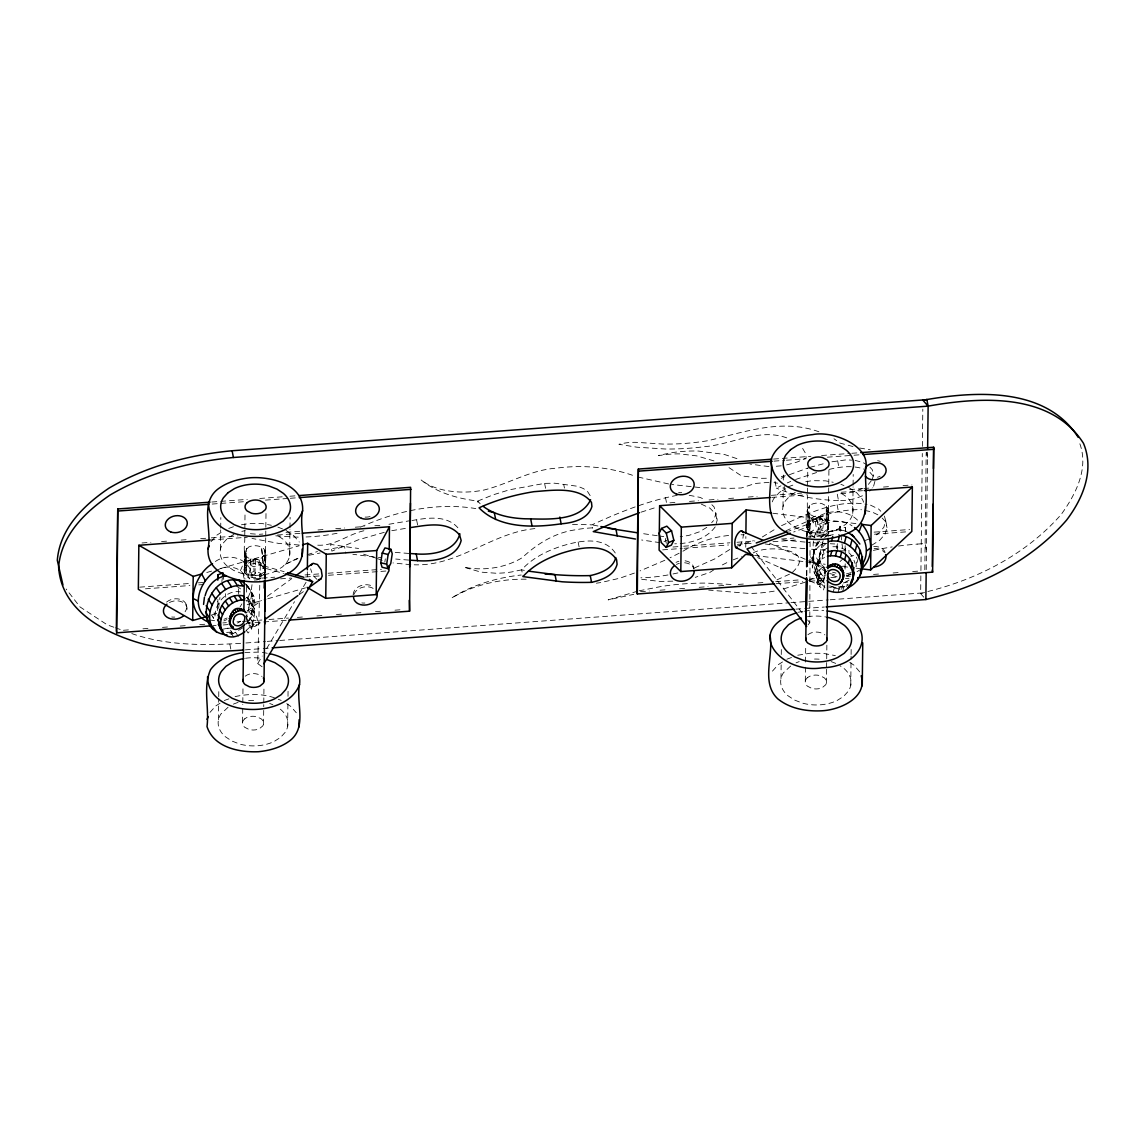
<?xml version="1.0" encoding="UTF-8"?>
<svg xmlns="http://www.w3.org/2000/svg" width="1146" height="1146" viewBox="0 0 1146 1146"><rect width="100%" height="100%" fill="white"/><g stroke="black" fill="none" stroke-linecap="round" stroke-linejoin="round"><path stroke-width="0.75" stroke-dasharray="5 3.75" d="M828.357 527.561L827.527 528.85L827.741 507.477L827.613 529.323L824.146 531.658A10.543 6.79 0.7 0 1 813.56 532.446L809.119 530.684L809.391 514.153A10.916 7.034 0.7 0 1 807.314 508.996C811.167 550.753 800.008 510.758 811.425 504.426A10.543 6.79 0.7 0 1 821.997 503.653L826.366 505.887L828.458 509.239L828.3 529.237L826.252 533.707L822.527 536.7M265.242 579.461L265.342 570.608C265.328 576.424 259.268 580.778 253.71 580.005A6.718 4.326 0.7 0 0 258.724 579.088L260.844 577.326A6.718 4.326 0.7 0 0 260.013 573.072L255.673 571.381C256.418 577.24 246.963 575.048 250.272 569.548M265.328 571.84L264.583 573.587C268.823 564.906 258.795 556.684 250.387 559.191L250.358 564.09M806.87 575.235L806.899 568.158M807.028 536.342L807.113 526.874M808.045 624.871L809.764 622.765L810.15 523.421L788.634 531.185M244.743 537.503C245.301 544.479 240.918 556.784 250.96 558.904A10.457 6.733 0.7 0 0 261.446 558.131L265.528 553.618L265.714 537.803M265.227 578.859L265.414 568.674C264.482 561.411 269.596 548.476 259.139 546.27A10.457 6.733 0.7 0 0 248.653 547.043L244.571 551.57L244.284 571.396L246.218 575.865L249.857 578.916M771.745 497.407L807.343 494.771L807.285 529.538L807.056 527.045M828.458 509.239L827.713 512.806L824.332 515.614A10.543 6.79 0.7 0 1 813.76 516.402L809.391 514.153L809.119 530.684L807.672 528.822M244.571 551.57L245.086 571.023L244.27 569.72L245.301 549.836L244.284 567.9L245.058 573.358M264.196 574.877L265.342 569.548L265.543 551.813M806.526 575.707L806.598 568.559M806.97 536.428L807.772 525.412C812.629 519.21 825.722 519.639 828.243 527.633M845.161 567.313L845.204 563.875M845.304 553.532L845.404 544.923M845.547 531.142L845.576 527.704L839.961 526.272L838.686 534.895M217.325 610.56L217.439 601.65M218.471 719.76L218.714 698.444M218.743 696.653L218.814 689.548M220.462 549.206L220.691 529.882M220.705 528.12L220.834 517.577M242.58 722.109L242.794 704.346M242.809 702.57L242.995 686.583M244.256 578.644C238.898 564.777 256.948 558.818 264.683 568.072L283.535 573.43M244.757 535.755L244.829 530.483M244.843 528.721L245.029 512.907M264.798 555.337L264.611 571.252L265.342 569.548M263.537 724.157L263.766 704.618M263.781 702.842L263.967 686.855M265.729 536.042L266.001 513.207M287.646 726.521L287.918 703.429M288.004 696.324L288.076 689.219M289.637 555.968L289.952 529.61M289.967 527.862L290.096 517.319M307.286 576.81L307.343 571.525M745.745 547.229L745.86 536.557M780.985 678.59L781.185 661.4M781.271 654.524L781.328 649.352M783.005 506.618L783.234 487.122M783.305 480.031L783.391 472.954M805.309 680.968L805.509 663.778M805.523 662.059L805.724 644.854M807.5 493.052L807.572 487.738M807.586 485.961L807.787 468.241M826.424 683.045L826.595 669.278M826.61 667.559L826.868 645.198M828.143 536.586L828.229 529.452M828.916 470.304L828.257 527.103C826.753 514.124 811.182 511.689 816.769 528.951L822.885 530.67A6.776 4.369 0.7 0 1 823.716 534.967L821.625 536.715A6.561 4.226 0.7 0 1 820.121 537.259M850.747 685.423L851.091 656.185M851.106 654.466L851.163 649.295M852.753 513.437L853.068 486.864M853.097 485.087L853.211 474.458M923.776 597.181L920.653 593.642L920.897 572.355M920.926 570.579L922.301 453.472M922.372 446.367L922.817 409.108M924.822 569.748L926.197 452.541M926.212 569.619L927.587 452.183M246.39 584.36C255.071 595.089 255.229 611.377 247.321 622.579L251.59 628.982L248.109 633.007L246.404 630.443M244.27 569.72L245.273 555.108L244.972 571.482L246.447 572.599L246.634 556.684L246.361 573.072L250.773 574.819A10.457 6.733 0.7 0 0 261.259 574.046L264.712 571.725L264.841 550.066C263.422 557.973 266.774 566.726 264.683 573.215C260.228 579.16 249.556 578.974 245 573.158M250.401 559.248L250.243 574.447M845.06 550.725L845.175 545.41M845.504 531.243L845.576 527.704M262.09 666.757L257.721 663.606L259.884 580.793M259.927 579.031L260.328 564.921L284.136 571.668M264.368 579.145L264.74 566.396L263.279 564.405L261.532 547.201L263.365 564.806C258.523 560.179 248.883 560.38 245.015 566.153L246.691 548.289L244.284 567.9C244.671 563.474 250.301 558.045 254.269 559.864L250.086 561.898A5.372 3.467 0.7 0 0 250.745 565.307L252.894 566.41A5.2 3.352 0.7 0 0 258.108 566.024L259.77 564.634A5.372 3.467 0.7 0 0 259.111 561.239L255.644 559.878L254.813 574.504M807.056 525.985C812.199 510.042 827.469 514.396 822.011 531.4L816.983 532.131L815.093 529.223L811.497 531.515A6.776 4.369 0.7 0 0 812.328 535.812L815.05 537.202M807.099 527.418L808.976 533.506L814.477 537.288M819.003 535.325C824.647 535.211 831.165 529.71 827.555 523.521M247.02 614.657L246.404 621.676M214.975 616.004C214.947 603.111 226.836 589.588 240.345 591.88M238.669 593.757L238.397 584.546M252.249 615.345C243.726 608.999 254.57 598.169 250.329 591.236C258.838 600.748 254.154 615.574 246.476 624.097M250.358 625.401L251.647 627.335L254.211 624.369L249.943 617.966C252.937 611.291 253.008 602.08 246.576 597.381C257.105 605.99 257.592 622.35 245.989 630.458M218.614 608.139L219.917 597.51M221.866 581.552L222.31 578.014M246.49 592.11L246.805 583.615M252.02 584.718L251.346 589.818L246.476 601.263M806.383 536.443C808.016 511.001 843.327 503.853 858.927 521.602M813.488 541.012C811.697 551.183 816.969 561.712 825.02 567.814M836.666 548.69L837.425 543.519M384.827 562.084L385.314 558.861M818.172 541.385C809.663 554.335 812.199 573.587 824.647 583.156M813.488 554.592L813.947 560.924L812.371 567.17L814.491 573.358L818.115 578.959L823.014 583.629L824.59 577.398M819.662 541.041C814.663 548.246 811.21 558.116 812.371 567.17M813.947 560.924L816.067 567.112L814.491 573.358M816.067 567.112L819.705 572.728L818.115 578.959M824.948 587.354L817.571 580.32L815.608 570.851L822.728 542.101M815.608 570.851L817.771 561.454L823.115 554.163L821.883 558.99L816.539 566.267M823.115 540.611L822.183 545.195L824.146 554.664M825.278 571.668L824.891 576.137L825.22 571.467M264.654 568.416L262.907 568.287L263.308 566.496M251.59 628.982L252.937 623.653L247.321 622.579L254.211 624.369L252.937 623.653L251.647 627.335M813.13 554.807L814.706 548.533L817.542 543.19M811.912 560.852L813.431 554.922M815.952 549.464L820.192 545.181L820.951 542.216M818.674 562.228L819.92 557.414M815.966 575.636L817.198 570.823L816.854 566.038M817.198 570.823L818.803 575.507L817.026 582.412L819.762 585.004L820.292 582.913M821.553 579.747L817.026 582.412L821.553 579.747L825.249 583.285L823.487 590.19L819.777 586.652L821.553 579.747L818.803 575.507M824.733 573.745L825.75 569.376M833.228 592.11L834.474 587.296L843.986 586.451L848.04 584.245M838.127 592.31L839.359 587.497M841.637 589.202L842.768 584.761M842.754 591.279L843.986 586.451M858.354 557.601L856.062 566.525L856.635 557.171M872.235 479.63L873.596 474.63L872.35 469.817L869.542 466.666M874.914 481.377L873.553 486.362L869.699 491.133M884.397 516.072L885.715 520.785L883.81 527.332L878.423 533.506L874.269 536.099M885.715 520.785L887.018 527.518L885.113 534.079L879.741 540.253L871.418 545.439M711.867 504.713L714.058 506.919L715.906 513.379L713.915 520.126L711.652 522.662M716.221 523.493L717.224 520.126L715.906 513.379M247.908 612.48L249.413 604.415L246.848 596.278L252.392 604.615M253.868 559.234L253.954 571.353L248.725 573.902A6.718 4.326 0.7 0 0 249.556 578.157L250.759 578.959M807.071 525.599L809.448 505.687L807.758 523.708C811.655 517.892 821.381 517.677 826.266 522.332L826.366 505.887L826.18 521.946L827.656 523.937M772.261 501.862L773.478 498.997L779.423 492.393L785.239 488.683M807.772 525.412L807.042 527.16L808.202 527.16M240.416 570.694L244.241 561.669M813.975 537.675C818.373 521.731 839.287 516.688 852.051 525.871M257.721 663.606L262.205 656.056M266.689 648.507L294.493 601.693M298.977 594.129L306.627 581.337M240.03 606.95L241.878 603.899M820.063 516.173L819.719 524.667L822.011 531.4M246.82 620.072L250.602 625.358L254.971 626.576C260.83 622.092 255.357 609.772 248.252 610.259M739.714 546.327L742.622 540.511L743.468 534.065M868.396 484.386L871.275 480.819M810.15 523.421L807.042 527.16L793.691 532.002M715.219 526.874C706.065 539.336 689.548 543.734 674.75 543.806M817.556 532.131L818.502 527.504L817.012 519.969L815.751 517.577L812.872 519.41A5.415 3.495 0.7 0 0 813.531 522.848L815.708 523.966A5.243 3.381 0.7 0 0 820.951 523.579L822.642 522.175A5.415 3.495 0.7 0 0 821.968 518.737L816.683 516.731M211.022 541.643L216.909 535.11L222.682 531.429M210.005 712.354L215.792 705.936L220.032 703.229M772.447 671.126L778.277 664.651L785.411 660.11M821.281 537.56C827.369 530.254 838.328 527.762 847.037 531.586M825.249 536.572C830.191 529.996 839.56 528.507 846.851 531.701M825.793 543.748C816.124 551.025 818.645 566.382 827.928 572.857M840.018 561.569L843.27 558.517M792.33 572.413C818.158 548.562 766.903 544.379 753.18 552.974M237.623 623.08L240.517 621.275M242.823 627.807L232.896 633.738L228.469 634.626M247.121 610.961L261.532 600.518M267.29 596.35L291.786 578.615M256.102 625.859L261.861 621.691M299.321 594.559L305.08 590.391M713.886 569.791L709.976 572.37L695.25 577.369M762.334 536.973L775.799 528.75M233.927 534.28L227.452 538.405L222.868 543.49A35.727 23.006 0.7 0 0 227.266 566.124L233.669 570.393L241.548 573.458A34.538 22.247 0.7 0 0 276.172 570.909L282.647 566.783L287.245 561.683A35.727 23.006 0.7 0 0 282.847 539.064L277.719 535.64M245.201 676.197L247.164 674.951A10.457 6.733 0.7 0 1 257.649 674.177L261.976 676.398M228.054 707.297L220.863 714.044A35.727 23.006 0.7 0 0 225.261 736.663L231.678 740.946L239.543 744.012A34.538 22.247 0.7 0 0 274.181 741.448L280.655 737.322L285.254 732.237A35.727 23.006 0.7 0 0 280.842 709.603L278.277 707.899M795.267 492.393L790.052 495.717L785.411 500.859A36.013 23.207 0.7 0 0 789.852 523.665L796.327 527.991L804.263 531.071A34.824 22.433 0.7 0 0 839.187 528.492L845.705 524.338L850.346 519.195A36.013 23.207 0.7 0 0 845.906 496.376L840.734 492.923M807.944 634.683L809.921 633.423A10.543 6.79 0.7 0 1 820.493 632.635L824.862 634.884M790.654 666.041L783.406 672.831A36.013 23.207 0.7 0 0 787.846 695.651L794.307 699.962L802.243 703.057A34.824 22.433 0.7 0 0 837.167 700.478L843.7 696.31L848.327 691.181A36.013 23.207 0.7 0 0 843.886 668.362L840.018 665.769M857.05 571.682L861.119 569.132M828.644 570.164L806.397 581.681M706.824 527.346L699.59 531.758L688.732 535.454L680.208 536.686M789.465 574.189L772.948 581.681M729.787 549.493L714.989 558.79L693.76 568.258M824.461 537.431L827.14 535.97M820.192 545.181L828.615 541.557M828.243 547.788C816.94 551.785 814.978 567.227 822.613 575.579M821.883 558.99L824.59 557.5M846.65 576.037L850.719 573.817M845.06 582.283L849.114 580.077M846.249 586.394L848.627 585.09M682.93 551.212C695.837 543.462 710.062 537.832 725.074 535.913A88.529 67.113 -11 0 1 731.477 535.182M781.543 525.656C808.088 513.551 837.167 498.897 867.049 504.426M679.134 553.217L670.095 557.758M775.025 481.377L776.343 488.11L780.956 485.818M722.352 564.921L726.865 562.657M785.769 530.885C809.563 520.069 834.789 508.709 861.434 509.726M781.228 478.326L784.38 476.865M664.823 560.279L640.098 570.88M297.516 558.331L284.165 564.82L297.946 558.56M787.316 482.896L790.74 481.435M215.391 561.511C229.401 551.47 252.349 559.62 252.106 578.157M216.666 570.565C226.435 564.09 242.479 566.482 245.831 578.959M223.943 619.313L227.109 617.966M223.842 620.903L226.922 619.585M664.021 541.585L666.657 540.454M733.182 559.864L741.433 556.655M736.019 546.527L753.352 540.697M862.394 488.497L854.744 491.62L846.106 493.482L837.225 493.926L838.528 500.673L847.424 500.229L856.048 498.367L863.697 495.244M789.436 474.688L808.575 467.783M238.282 636.359L235.302 631.89L229.544 633.208M805.122 582.211L780.813 589.789M634.411 573.072L619.857 578.186L601.163 582.483A115.159 87.311 -11 0 1 596.335 583.185M795.568 479.486L816.611 472.524M228.742 528.435L233.498 526.716M788.147 486.835L796.141 483.927M224.272 700.521L228.914 698.845M786.844 659.208L791.514 657.503M360.517 527.146C396.444 511.001 436.454 502.134 475.819 508.58M864.141 540.812L868.625 539.222M363.884 530.77C347.567 534.408 333.815 546.785 316.554 545.095M641.101 512.162L657.045 507.062M307.243 554.664L317.485 551.555M920.653 593.642L924.55 592.482M927.859 591.494C978.326 578.873 1026.673 553.876 1061.268 514.382C1075.979 493.955 1089.316 467.869 1079.389 442.528M850.633 556.225L853.598 555.352M809.907 467.353L826.338 462.998M206.796 572.499L211.91 571.023M220.419 568.559L299.106 545.797M211.351 615.087L216.465 613.611M247.207 604.73L266.044 599.272M267.763 598.771L305.452 587.869M677.286 495.316C647.605 500.816 619.27 512.262 591.938 524.854L581.266 524.524A191.869 145.456 -11 0 0 570.464 524.682M846.393 573.917L851.249 572.556M846.464 575.607L851.192 574.275M637.634 591.193L608.182 599.874L633.738 594.344M308.775 555.309L320.135 552.988M786.643 464.918L796.943 462.11L806.154 458.128L805.609 453.444L801.756 446.983M384.254 532.331L358.139 539.881L331.896 551.126L330.592 544.379L344.516 546.527A738.053 559.549 -11 0 0 358.598 548.461M828.673 535.626L833.257 534.595M839.817 566.453L847.782 565.966M843.241 582.97L847.839 581.939M844.889 586.709L834.746 587.554L829.475 585.978M324.089 549.937L344.516 546.527L345.834 553.274M829.045 469.43C840.476 466.68 852.681 465.061 864.012 469.129M639.167 590.792L661.371 586.451A219.588 166.485 -11 0 1 706.624 583.099L731.836 584.517M672.974 573.974L677.916 572.914M615.273 553.002C603.512 535.268 578.057 540.955 560.781 546.356C546.27 551.169 531.973 558.303 521.645 569.849L511.574 571.969A79.805 60.509 -11 0 1 496.06 573.229L481.091 572.14L463.844 567.184C483.555 571.066 504.985 568.144 522.275 557.658C537.116 543.72 554.979 532.704 575.55 529.781A93.442 70.837 -11 0 1 595.304 527.776M781.3 476.564L785.325 475.733M388.952 524.266L408.878 520.886M391.789 530.698L408.649 527.862M873.395 550.381L879.612 549.106A243.883 184.907 -11 0 1 892.19 546.929M223.126 629.154L229.042 627.965L232.896 633.738M232.724 628.022L224.043 628.538M226.621 632.406L235.302 631.89M831.939 461.781L846.507 459.804L851.664 460.162M534.895 528.607C492.006 532.632 458.114 566.511 414.193 564.792M411.973 520.528C427.329 517.806 446.954 514.697 458.271 528.206L459.059 530.985M337.053 533.32L328.931 534.752A155.039 117.537 -11 0 1 304.206 537.03M667.989 574.963L661.256 576.08A138.566 105.045 -11 0 1 640.886 577.799M241.434 524.782L249.398 523.493L262.563 523.636L271.358 525.283M805.753 481.721L812.17 480.675L825.464 480.833L833.214 482.28M244.9 652.432L260.844 652.088L267.706 653.363M235.088 696.596C248.797 693.631 263.609 693.416 276.788 698.688M798.246 612.236L802.945 611.477M804.506 611.219L810.766 610.202L823.716 610.36M797.745 655.24L810.265 653.206L823.215 653.349L835.334 655.612M774.195 591.135L769.167 591.938A116.233 88.127 -11 0 1 748.868 593.427L708.658 590.075M590.147 495.616L587.74 491.82L583.586 488.654L577.928 486.319L554.592 483.197L544.608 483.383L509.612 489.757L493.124 494.843L477.724 501.074C457.612 498.553 436.998 492.909 421.04 479.873C431.97 488.54 446.238 491.362 459.875 492.021A81.653 61.898 -11 0 0 484.113 490.001C508.495 483.97 530.512 469.917 556.125 468.198C582.856 464.588 610.403 467.009 635.744 476.435M262.907 568.287L264.683 568.072L260.328 564.921M781.243 465.835L773.049 466.522M773.564 459.073L810.924 456.323M821.596 455.521L850.06 453.415M851.836 453.286L858.956 452.77M211.824 502.02L218.929 501.49M220.691 501.361L247.321 499.384M259.741 498.467L282.818 496.762M289.924 496.232L297.015 495.717M773.965 461.136L784.638 460.348M786.414 460.219L805.982 458.772M827.326 457.182L852.237 455.349M854.014 455.22L861.133 454.69M212.225 504.054L244.17 501.69M265.471 500.114L288.548 498.41M290.31 498.281L295.639 497.88M669.909 502.85L677.028 502.32M689.477 501.404L698.387 500.745M709.059 499.957L717.955 499.298M728.641 498.51L735.761 497.98M748.209 497.063L757.119 496.404M771.358 495.344L801.613 493.109M849.659 489.557L862.121 488.64M863.898 488.497L872.794 487.838M883.48 487.05L890.6 486.52M903.048 485.603L911.958 484.944M142.004 542.975L150.9 542.316M161.557 541.528L168.677 541.012M181.111 540.081L188.216 539.565M200.665 538.649L209.546 537.99M211.322 537.846L237.996 535.884M259.325 534.308L262.878 534.036M285.984 532.331L300.209 531.286M317.972 529.968L323.315 529.567M335.749 528.65L344.645 527.991M355.303 527.203L364.184 526.544M374.857 525.756L381.962 525.24M841.164 492.264L862.523 490.689M209.947 540.024L247.278 537.259M277.49 535.024L300.596 533.32M672.946 547.014L681.841 546.356M683.618 546.227L729.902 542.803M737.021 542.273L754.813 540.955M781.515 538.992L793.963 538.061M808.202 537.016L831.337 535.297M874.054 532.145L909.652 529.509M139.712 587.167L191.267 583.357M198.373 582.841L205.478 582.311M253.467 578.759L274.796 577.183M305.022 574.948L319.233 573.902M328.128 573.244L381.446 569.29M662.66 549.865L682.242 548.418M684.019 548.289L728.512 544.995M737.408 544.336L753.438 543.147M773.006 541.7L797.931 539.866M874.455 534.194L908.277 531.701M145.442 588.815L189.878 585.534M198.774 584.875L204.103 584.474M280.526 578.83L291.199 578.042M305.409 576.982L319.634 575.937M328.53 575.278L387.176 570.937M640.471 591.665L649.367 591.007M660.039 590.204L667.158 589.689M679.607 588.758L686.726 588.242M699.175 587.311L708.07 586.666M718.743 585.864L725.862 585.348M738.325 584.417L745.43 583.901M757.893 582.97L763.222 582.583M775.684 581.652L800.581 579.819M809.477 579.16L829.045 577.713M830.836 577.584L837.941 577.054M846.837 576.395L850.404 576.137M873.524 574.418L880.644 573.902M893.092 572.971L900.212 572.456M912.66 571.525L918.003 571.138M123.424 630.271L130.529 629.741M142.949 628.825L148.278 628.423M162.474 627.378L169.579 626.848M180.223 626.06L187.328 625.544M199.748 624.627L206.853 624.097M222.825 622.923L226.378 622.65M237.021 621.863L240.574 621.605M242.35 621.476L261.875 620.029M268.966 619.499L288.491 618.052M297.373 617.408L304.464 616.877M316.898 615.961L323.989 615.431M336.423 614.514L341.737 614.127M355.948 613.067L363.038 612.551M375.473 611.62L380.787 611.233M394.983 610.188L400.312 609.787M776.086 583.715L802.759 581.738M809.878 581.223L825.894 580.034M845.462 578.587L849.014 578.315M212.569 625.745L216.121 625.487M223.212 624.957L228.541 624.556M246.29 623.252L287.116 620.23M131.776 633.58C167.645 646.043 206.595 645.57 244.098 643.107M245.874 642.978L265.471 641.531M267.247 641.388L277.934 640.6M279.724 640.471L789.179 602.796M790.955 602.667L806.985 601.478M808.761 601.349L828.357 599.902M830.148 599.773L924.55 592.783M245.402 649.854L261.431 648.665M263.222 648.536L270.341 648.006M795.825 609.142L802.959 608.626M804.736 608.483L824.332 607.036M917.645 544.078L925.123 543.519L926.441 550.266M672.817 581.165L659.852 581.437L641.445 579.26M823.43 567.256L822.441 567.27C817.456 570.665 815.05 578.444 817.313 584.03L819.118 584.575C824.103 581.194 826.51 573.415 824.246 567.829L769.539 543.175M808.016 529.352L809.176 532.546L807.787 530.942L808.159 532.274L809.491 533.792L809.133 532.36L813.517 534.609L819.018 535.153M769.066 482.337L755.171 483.483L741.319 487.981L731.105 488.325L700.851 487.68L671.728 484.5M839.588 550.811L849.444 550.982M768.98 466.608L749.942 464.073M410.841 564.706L392.963 562.93M526.129 579.188C500.229 578.816 473.828 584.646 451.524 598.126C470.419 585.921 492.322 579.117 514.454 575.851A143.651 108.913 -11 0 1 521.258 575.005M299.206 545.023L278.922 543.462L251.991 538.434M832.87 546.742C841.379 546.155 849.63 551.197 853.426 558.732M840.018 589.13L828.83 587.024M838.528 500.673C817.327 499.885 795.997 496.333 776.343 488.11M250.387 533.707L258.867 534.351M213.758 613.081L216.551 613.325M275.756 535.827L296.012 537.102A155.039 117.537 -11 0 0 300.925 537.102M814.849 562.973L820.364 563.531M772.805 513.236L856.707 523.708M754.526 555.438L804.206 561.655M805.982 561.869L825.192 564.276M844.172 566.64L847.625 567.069M856.248 568.158L859.686 568.588M658.821 535.927L665.024 536.772M657.274 535.712L640.328 533.248M660.125 542.674L641.645 539.995M773.994 482.638L777.547 483.154M765.156 543.935L769.668 544.608M210.148 620.029L214.546 620.702M859.686 448.029L870.186 449.762M668.605 483.956L637.19 476.836M597.911 526L591.938 524.854L592.597 528.234M689.19 495.287L699.991 497.378L705.707 500.057M524.338 570.379L521.645 569.849L522.963 576.596M864.901 510.457L871.82 511.89L880.028 515.858M852.968 446.539L839.989 443.101L833.987 438.746M832.54 572.212L836.007 573.086M829.661 573.516L836.365 575.22M855.102 460.391L862.694 462.382L867.135 464.818M363.583 554.191L375.816 558.045M818.903 431.784C781.73 418.104 743.897 432.371 707.598 440.752A193.559 146.745 -11 0 1 662.689 444.061L639.067 442.499A47.473 35.984 -11 0 0 620.688 443.86L618.897 444.29L636.904 447.198L665.353 449.017A219.058 166.084 -11 0 0 704.432 446.682C732.294 444.533 759.469 427.458 787.603 438.173M832.325 575.435L837.139 576.868M829.661 585.864L834.474 587.296M713.958 460.907L696.696 455.879L679.578 453.888A76.925 58.317 -11 0 0 661.428 455.234L658.406 455.449L670.553 452.899A114.686 86.953 -11 0 1 698.258 451.037L724.243 454.403L739.127 459.388M113.869 627.234L107.366 624.914L80.005 606.936L66.124 589.03M115.502 627.807L122.006 630.114M377.492 558.646L382.535 560.466M840.906 484.343L843.943 485.517M831.079 661.571L837.425 664.05M277.891 527.117L285.411 530.039L293.648 535.54L299.278 542.015M278.249 699.261L281.2 700.407M269.711 703.486L272.863 704.718M757.692 557.615L778.922 567.098M809.964 580.95L818.129 584.603M236.491 586.079L242.981 590.491M245.889 600.218L249.542 601.836M701.309 504.125L709.89 508.136L715.376 513.666L717.224 520.126M870.502 505.142L878.71 509.111L880.816 511.274M826.538 571.854L821.854 569.361L815.178 563.445L810.093 556.197M729.014 467.64L741.462 475.891L760.758 478.297A79.575 60.337 -11 0 0 768.98 478.097M316.955 579.346L312.686 575.163L310.609 568.803M848.498 487.294L856.793 492.823L862.48 499.37L863.626 502.22M849.802 662.388L853.885 665.11L859.471 671.542L860.603 674.349M286.715 703.687L290.755 706.38L296.298 712.755M819.705 572.728L825.091 577.942M243.94 582.34L248.739 587.898M253.982 596.722L251.533 591.823L245.946 585.42M882.119 518.021L885.271 521.244L887.018 527.518M480.188 503.782L477.724 501.074L478.383 504.441M869.929 472.367L873.667 476.564M751.103 546.456L803.289 614.328M807.601 619.957L809.764 622.765M247.88 586.322L251.533 591.823M254.942 602.552L251.103 596.751M251.261 603.87L254.24 608.325M254.34 608.913L250.516 603.111M251.991 608.282L254.971 612.752M251.547 613.096L254.512 617.551M246.118 614.915L247.393 616.849M245.115 615.946L248.768 621.433M230.833 632.778L233.798 637.248M211.852 615.574L213.686 618.339L211.838 614.614M815.422 518.551L820.823 526.974M819.762 585.004L818.445 581.48L819.777 586.652M853.971 560.294L855.031 563.417M265.399 569.834L264.74 566.396M926.541 452.441L927.529 457.498M837.611 460.678L838.915 467.425M837.096 504.756L838.399 511.488M837.941 550.782L836.637 544.035A550.782 417.559 -11 0 1 830.291 543.748M784.423 486.506L785.397 491.562M693.488 566.683L693.889 568.745A12.047 9.139 -11 0 0 682.414 562.772M665.482 497.479L666.471 502.535M665.353 538.448L666.327 543.505M578.143 541.958L579.461 548.705M563.789 484.715L564.448 488.081M544.608 483.383L545.596 488.44M416.628 519.998L417.946 526.745M229.845 644.167L231.163 650.899M186.354 604.73L186.755 606.778M844.702 566.654L845.146 569.032M251.876 594.817L252.235 596.966M252.808 600.49L253.137 602.438M839.961 526.272L840.777 533.305M840.992 535.053L842.84 550.854M223.155 574.447L223.756 579.69M225.361 593.685L225.776 597.195M217.898 599.444L217.941 608.197M898.521 546.026A243.883 184.907 -11 0 1 917.645 544.078M741.075 534.781A88.529 67.113 -11 0 1 744.241 534.824M825.292 550.152A550.782 417.559 -11 0 1 809.592 549.077M804.922 548.676A550.782 417.559 -11 0 1 769.654 544.622M408.936 553.432A738.053 559.549 -11 0 1 394.396 552.3M827.14 543.576A550.782 417.559 -11 0 1 806.727 542.201M805.165 542.072A550.782 417.559 -11 0 1 780.483 539.494M681.727 492.637A12.047 9.139 -11 0 1 678.633 492.551M874.126 548.59A12.047 9.139 -11 0 1 884.426 552.429M676.427 564.448A12.047 9.139 -11 0 1 679.32 563.316M880.099 476.206A11.188 8.48 -11 0 1 877.421 477.266M877.607 460.735A11.188 8.48 -11 0 1 880.271 461.394M166.571 602.108A11.947 9.053 -11 0 1 182.185 600.16A11.947 9.053 -11 0 1 185.093 611.749M174.779 617.078A11.947 9.053 -11 0 1 171.714 616.992M169.45 602.51A11.947 9.053 -11 0 1 182.586 602.209A11.947 9.053 -11 0 1 186.698 611.506M364.901 603.025A11.947 9.053 -11 0 1 361.835 602.939M353.154 594.76A11.947 9.053 -11 0 1 360.56 585.778A11.947 9.053 -11 0 1 373.453 586.809M353.971 594.402A11.947 9.053 -11 0 1 373.854 588.843M370.043 516.545A11.947 9.053 -11 0 1 363.912 517.004M245.559 658.262A34.538 22.247 0.7 0 1 261.861 658.463M807.414 616.734A34.824 22.433 0.7 0 1 825.636 616.949M873.739 546.527A12.047 9.139 -11 0 1 885.199 552.515M676.025 562.385A12.047 9.139 -11 0 1 678.919 561.254M685.107 560.795A12.047 9.139 -11 0 1 693.86 569.046M796.055 662.846A34.824 22.433 0.7 0 1 799.206 661.629M814.491 659.05A34.824 22.433 0.7 0 1 819.103 659.179M408.778 560.079A738.053 559.549 -11 0 1 395.714 559.033M381.303 557.672A738.053 559.549 -11 0 1 378.438 557.371M374.14 556.899A738.053 559.549 -11 0 1 352.853 554.263M233.397 704.145A34.538 22.247 0.7 0 1 238.182 702.412M248.653 700.507A34.538 22.247 0.7 0 1 256.274 700.493M241.835 531.4A34.538 22.247 0.7 0 1 245.287 530.641M258.996 562.557C257.463 564.878 262.735 566.941 261.403 563.488L258.996 562.557M244.7 718.843L243.31 720.39A10.815 6.962 0.7 0 0 244.642 727.237L248.969 729.458A10.457 6.733 0.7 0 0 259.454 728.684L262.806 725.891A10.815 6.962 0.7 0 0 261.474 719.043L257.148 716.823A10.457 6.733 0.7 0 0 246.662 717.597L244.7 718.843M807.443 677.673L806.039 679.234A10.901 7.034 0.7 0 0 807.386 686.139L811.74 688.388A10.543 6.79 0.7 0 0 822.312 687.6L825.693 684.778A10.901 7.034 0.7 0 0 824.346 677.873L819.992 675.639A10.543 6.79 0.7 0 0 809.42 676.412L807.443 677.673M811.167 520.857L809.176 522.132C807.944 525.813 812.5 522.891 811.167 520.857"/><path stroke-width="1.5" d="M806.741 605.289L806.856 578.773M806.899 566.396L807.028 538.104M208.028 548.762C206.409 575.005 239.901 583.343 260.715 581.695C272.29 580.492 283.864 577.283 293.19 570.063C310.981 555.724 298.347 529.696 302.616 510.729C304.234 484.486 270.743 476.149 249.928 477.81C238.339 478.999 226.779 482.208 217.454 489.428C199.648 503.782 212.297 529.81 208.028 548.762L209.217 545.926M243.353 652.69C230.876 654.151 218.141 659.351 210.506 669.708C202.742 687.285 209.389 707.87 207.011 726.55C213.614 747.436 239.328 752.635 258.609 751.704C269.926 750.544 281.214 747.393 290.325 740.345C307.286 726.822 295.754 702.297 299.55 684.291C301.942 667.244 284.007 656.343 269.425 653.693M208.558 503.08C208.987 545.754 290.396 546.556 302.616 510.729M207.555 676.713C207.899 718.556 287.603 719.459 299.55 684.291M299.049 726.922L299.106 719.731M302.071 556.412L302.129 549.106M771 460.105C772.089 499.327 832.97 500.358 856.879 481.578C886.517 453.845 837.554 429.421 812.715 434.606C796.327 436.254 776.286 442.6 771 460.105C774.281 483.555 758.666 519.854 787.259 532.761C806.082 541.6 828.63 541.628 847.61 533.219C874.613 522.691 863.626 489.772 865.846 467.812M796.699 612.809C742.035 629.999 781.73 674.665 821.968 667.817C870.301 666.485 878.581 617.107 827.183 611.004M769.983 635.199C773.922 655.627 760.414 682.601 777.848 698.902C790.052 708.686 806.182 711.537 821.467 710.807C839.431 710.105 867.866 697.928 861.176 675.753M865.302 513.881L865.345 506.518M264.726 624.069L264.798 617.336M264.024 681.526L265.213 580.363M805.953 625.687L806.498 577.484M806.626 566.783L806.942 538.219M210.047 502.149L117.752 508.967L116.333 630.787L116.72 632.836L210.792 625.874M116.72 632.836L117.752 508.967M209.947 540.024L138.852 545.281L138.337 589.345L192.686 620.487L204.905 617.107M192.686 620.487L193.201 576.424L138.852 545.281M217.74 578.472L217.783 574.905L222.954 572.699L222.525 576.237M243.067 681.283L243.711 625.63M243.897 609.959L244.256 580.32M264.869 611.334L265.213 581.237M307.357 569.763L307.672 543.319L302.53 544.808M389.024 565.522L388.952 570.808L376.189 594.602L325.751 598.327L326.266 554.263L307.672 543.319M376.189 594.602L376.705 550.538L389.468 526.745L302.372 533.191M389.21 549.665L389.468 526.745M409.294 600.303L409.58 611.176L288.892 620.101M409.681 566.754L410.426 503.209M409.58 611.176L410.612 487.308L298.791 495.588M771.774 459.217L638.351 469.072L636.918 591.923L637.319 593.972L774.295 583.844M637.319 593.972L638.351 469.072M769.969 497.536L659.623 505.701L659.108 550.123L680.81 571.553L731.678 567.8L745.659 554.335L752.75 555.223M680.81 571.553L681.326 527.131L659.623 505.701M731.678 567.8L732.194 523.364L746.175 509.898L771.029 513.007M745.903 533.005L746.175 509.898M805.796 639.797L806.469 581.194M826.939 640.041L827.698 574.046M827.77 568.688L828.128 538.376M862.25 685.824L862.752 642.834M870.616 569.949L871.132 525.513L912.359 487.007L911.829 531.429L870.616 569.949L861.42 568.803M926.813 399.682L232.108 450.75C189.004 454.862 146.502 466.107 108.97 488.167C83.844 505.128 59.893 528.406 57.3 560.308L62.93 584.89M826.108 606.907L925.868 599.53L926.169 573.143M927.63 448.645L928.131 406.128L926.813 399.381M932.285 566.525L933.002 504.211M933.431 468.599L933.675 447.241L860.732 452.627M857.91 577.67L932.629 572.14L933.675 447.241M264.139 588.084L264.325 580.936M245.043 624.083C222.496 645.628 226.865 593.456 246.075 612.809L243.353 609.5M231.492 626.819C226.722 619.241 236.305 607.251 244.642 611.434M203.573 604.415L204.446 597.181M226.994 634.913C187.5 631.059 210.921 565.637 244.127 582.669M212.855 628.595C201.682 609.715 221.636 582.268 242.952 586.007L239.113 580.177M244.9 631.718C211.852 655.469 208.357 590.391 242.923 595.748L244.9 598.728M223.098 632.463C214.889 618.625 228.871 598.513 244.499 600.089M207.469 621.605C182.93 610.818 193.459 574.819 212.511 563.603M207.641 618.682C189.491 607.094 200.65 579.031 216.666 570.565M854.443 527.532C865.416 535.483 870.143 551.799 862.752 563.689M861.591 523.966C872.994 536.271 874.455 557.672 861.119 569.132M380.73 562.772L382.205 553.088L384.984 547.917L390.929 549.306L392.233 553.805L390.772 563.488L387.993 568.66L382.048 567.256L380.73 562.772L386.675 564.176L387.993 568.66M386.675 564.176L388.15 554.492L390.929 549.306M828.429 590.677C863.167 603.24 861.047 540.955 827.183 551.957M852.151 581.767L854.314 572.384M847.754 587.826C870.387 577.999 866.419 539.351 841.307 535.34M860.173 575.263L863.024 562.973M827.111 580.693C848.771 598.713 848.341 551.126 826.839 567.37M828.615 541.557L831.667 540.869L832.798 536.428M827.484 556.426L830.578 555.724L831.81 550.911M828.458 565.766L827.928 567.843C834.374 563.216 844.072 569.376 843.47 577.054M829.962 566.754L830.492 564.663M831.667 540.869L838.113 541.141L839.631 535.225M832.283 566.253L832.813 564.161M830.578 555.724L835.463 555.925L836.695 551.111M834.732 566.368L835.262 564.29M837.124 567.098L837.669 565.021M853.082 577.197C853.441 568.702 847.911 560.795 840.276 557.371L841.508 552.558M861.391 569.233C861.864 558.002 854.558 547.573 844.473 543.046L846.077 536.758M839.33 568.402L839.86 566.325M841.164 570.178L841.694 568.101M844.674 559.936L845.906 555.122M842.525 572.312L843.055 570.235M840.276 582.956L842.425 579.26L841.895 581.351M850.289 546.441L851.908 540.167M843.313 574.662L843.843 572.57M842.983 579.332L844 574.963M848.384 563.474L849.616 558.661M855.188 551.111L856.807 544.837M851.12 567.728L852.366 562.901M852.724 572.398L853.971 567.585M850.017 585.807L851.249 580.993M858.812 556.712L860.445 550.452M860.933 562.901L862.566 556.641M857.337 580.607L858.096 577.656M459.847 533.75C455.306 551.785 432.071 555.165 416.227 553.933L417.545 560.681C433.389 561.912 456.624 558.532 461.165 540.497L459.589 534.953C447.37 520.47 426.513 525.255 410.182 527.633M205.134 595.734C207.44 585.964 215.548 577.111 225.848 576.037M590.62 499.756C579.933 522.375 545.854 518.98 524.968 518.794C510.342 518.193 495.072 515.242 483.111 506.317M615.789 557.558C612.967 568.803 600.418 573.329 590.247 575.593L591.565 582.34C601.722 580.077 614.27 575.55 617.092 564.29L616.591 559.749C604.816 542.015 579.375 547.702 562.084 553.088C547.573 557.916 533.291 565.05 522.963 576.596L562.099 581.781A260.643 197.599 -11 0 0 591.565 582.34M859.056 531.744L861.864 524.352L871.132 525.513M207.054 719.359L208.243 716.551M661.543 528.421L659.108 533.219L661.385 542.703L666.113 547.373L671.384 545.124L673.834 540.31L671.556 530.842L666.829 526.172L661.543 528.421L666.27 533.076L668.548 542.559L666.113 547.373M851.965 579.647L853.383 576.954M860.388 571.696L861.792 569.032M263.895 663.72L312.643 581.71L309.377 579.332M311.139 565.222L313.073 563.288L317.456 564.505L321.224 569.791L322.198 576.051L320.923 578.902L307.959 588.299M866.476 550.982L870.874 547.731M296.112 575.478L311.956 564.004M264.74 619.599L297.874 595.605M320.923 578.902L318.445 579.761M666.27 533.076L671.556 530.842M668.548 542.559L673.834 540.31M756.217 542.975L787.001 531.787M790.368 533.205L747.006 548.92L806.655 626.504M639.54 512.706L616.519 521.315L593.256 531.601L635.514 539.05M925.868 599.53C978.756 586.594 1030.268 561.927 1066.468 520.255C1083.056 498.481 1094.688 470.189 1083.486 443.316C1050.997 392.319 980.159 396.831 928.131 406.128L233.426 457.498C190.308 461.609 147.805 472.854 110.274 494.9C85.162 511.875 61.211 535.139 58.618 567.041C61.34 611.463 106.449 634.182 144.468 644.367C177.071 651.358 210.434 652.733 243.625 649.983M193.201 576.424L201.696 573.974L205.392 580.821M561.139 523.822C534.595 527.69 499.498 528.936 479.042 507.821C496.505 499.857 515.141 494.657 534.065 491.663C552.186 490.373 579.117 486.019 591.465 502.363L591.923 506.503C588.213 519.253 572.799 522.891 561.139 523.822L559.821 517.075M638.752 471.135L772.175 461.265M862.909 454.561L934.076 449.289M118.153 511.016L208.672 504.312M299.192 497.622L411.013 489.356M864.299 490.56L912.359 487.007M681.326 527.131L732.194 523.364M326.266 554.263L376.705 550.538M272.132 647.877L794.049 609.285M763.007 540.267L740.774 530.799C735.789 534.179 733.383 541.972 735.646 547.559L752.793 555.423M736.463 548.117L737.451 548.103M545.052 574.06L560.781 575.034A260.643 197.599 -11 0 0 590.247 575.593M608.24 528.249L637.276 532.775M528.392 571.138L555.008 574.604L556.326 581.351M600.905 526.558L615.961 529.28L617.279 536.027M382.205 553.088L388.15 554.492M488.325 511.159L494.341 512.72L495.645 519.467M303.905 577.298L287.503 572.628M285.239 573.917L312.643 581.71M838.113 541.141L844.473 543.046M835.463 555.925L840.276 557.371M267.061 659.623L274.94 662.689L281.343 666.972A35.727 23.006 0.7 0 1 285.741 689.591L281.157 694.691L274.682 698.816A34.538 22.247 0.7 0 1 240.044 701.381L232.18 698.315L225.762 694.032A35.727 23.006 0.7 0 1 221.364 671.413L225.963 666.313L232.437 662.187A34.538 22.247 0.7 0 1 243.783 658.549M230.217 624.885L233.483 627.048M780.555 567.829L806.698 579.489M192.943 598.456L198.186 600.977M848.312 532.561L853.727 536.629M307.157 587.382L325.751 598.327M741.763 530.77L743.167 532.46M851.865 534.408L859.858 544.035M220.118 627.994L222.969 630.773M208.973 622.822L211.48 625.272M928.131 406.128L922.917 400.24C974.945 390.944 1045.797 386.431 1078.271 437.428M206.524 617.909L210.406 623.696M205.564 612.064L209.46 617.866M206.165 605.718L210.047 611.506M208.271 599.258L212.153 605.074M211.738 593.17L215.62 598.986M216.336 587.841L220.218 593.657M237.408 585.506L233.555 579.675M238.712 595.361L241.691 599.831M231.492 586.68L227.639 580.85M234.242 596.249L237.208 600.719M241.52 608.698L242.809 610.632M239.414 608.526L240.703 610.46M225.633 589.459L221.765 583.629M229.802 598.355L232.767 602.825M237.165 608.999L238.454 610.933M234.959 610.059L236.234 611.993M232.91 611.663L234.199 613.597M225.705 601.535L228.67 606.005M231.177 613.697L232.466 615.631M229.873 616.004L231.163 617.938M222.224 605.575L225.189 610.03M229.1 618.439L230.389 620.373M228.885 620.846L230.174 622.779M231.65 626.26L232.939 628.194M229.272 623.037L230.561 624.971M219.588 610.188L222.568 614.643M217.998 615.058L220.977 619.528M217.554 619.871L220.519 624.326M218.27 624.284L221.25 628.753M212.955 626.762L216.608 632.263M932.242 570.078L932.629 572.14M530.67 518.823L531.973 525.57M232.108 450.75L233.426 457.498M217.783 574.905L217.812 580.163M416.227 553.919A738.053 559.549 -11 0 1 410.383 553.547M694.261 571.095A12.047 9.139 -11 0 1 677.63 580.836A12.047 9.139 -11 0 1 673.934 566.095M885.6 554.564A12.047 9.139 -11 0 1 873.911 567.012M865.474 467.697A11.188 8.48 -11 0 1 882.248 464.187A11.188 8.48 -11 0 1 882.091 477.295A11.188 8.48 -11 0 1 865.373 476.263M263.336 677.974A10.815 6.962 0.7 0 1 263.308 683.26L259.956 686.053A10.457 6.733 0.7 0 1 249.47 686.826L245.144 684.592A10.815 6.962 0.7 0 1 243.081 679.478M183.589 615.832A11.947 9.053 -11 0 1 166.829 617.064A11.947 9.053 -11 0 1 166.972 604.143M376.876 592.711A11.947 9.053 -11 0 1 366.835 604.873A11.947 9.053 -11 0 1 353.541 596.808M805.81 637.978A10.901 7.034 0.7 0 0 807.887 643.15L812.242 645.384A10.543 6.79 0.7 0 0 822.828 644.611L826.194 641.789A10.901 7.034 0.7 0 0 826.939 638.236M801.369 618.109A34.824 22.433 0.7 0 0 795.066 620.545L788.534 624.699L783.907 629.842A36.013 23.207 0.7 0 0 788.348 652.661L794.808 656.973L802.744 660.067A34.824 22.433 0.7 0 0 837.669 657.475L844.201 653.32L848.828 648.178A36.013 23.207 0.7 0 0 844.387 625.372L837.927 621.046L829.99 617.966A34.824 22.433 0.7 0 0 827.125 617.236M417.545 560.666A738.053 559.549 -11 0 1 410.239 560.179M827.727 573.673C825.937 580.85 838.156 585.162 840.004 577.383C841.794 570.207 829.575 565.895 827.727 573.673M233.626 619.442C230.675 627.922 243.41 627.621 244.385 620.373C247.321 611.892 234.586 612.193 233.626 619.442M227.997 492.723L223.398 497.808A35.727 23.006 0.7 0 0 227.796 520.442L234.214 524.71L242.078 527.776A34.538 22.247 0.7 0 0 276.716 525.226L283.191 521.101L287.775 516.001A35.727 23.006 0.7 0 0 283.377 493.382L276.96 489.098L269.095 486.033A34.538 22.247 0.7 0 0 234.457 488.597L227.997 492.723M247.235 502.607L245.846 504.154A10.815 6.962 0.7 0 0 247.178 511.001L251.504 513.222A10.457 6.733 0.7 0 0 261.99 512.448L265.342 509.655A10.815 6.962 0.7 0 0 264.01 502.808L259.684 500.587A10.457 6.733 0.7 0 0 249.183 501.361L247.235 502.607M790.582 449.647L785.955 454.79A36.013 23.207 0.7 0 0 790.396 477.596L796.857 481.922L804.793 485.016A34.824 22.433 0.7 0 0 839.717 482.423L846.249 478.269L850.876 473.126A36.013 23.207 0.7 0 0 846.45 450.321L839.975 445.995L832.039 442.915A34.824 22.433 0.7 0 0 797.115 445.493L790.582 449.647M809.993 459.632L808.589 461.179A10.901 7.034 0.7 0 0 809.936 468.084L814.29 470.333A10.543 6.79 0.7 0 0 824.876 469.545L828.243 466.737A10.901 7.034 0.7 0 0 826.911 459.833L822.542 457.583A10.543 6.79 0.7 0 0 811.97 458.371L809.993 459.632M676.169 493.912A12.047 9.139 -11 0 0 694.19 484.6A12.047 9.139 -11 0 0 676.355 477.954A12.047 9.139 -11 0 0 676.169 493.912M361.463 518.336A11.947 9.053 -11 0 0 379.326 509.111A11.947 9.053 -11 0 0 361.649 502.521A11.947 9.053 -11 0 0 361.463 518.336M170.697 531.93A11.102 8.409 -11 0 0 187.299 523.364A11.102 8.409 -11 0 0 170.869 517.233A11.102 8.409 -11 0 0 170.697 531.93"/></g></svg>
